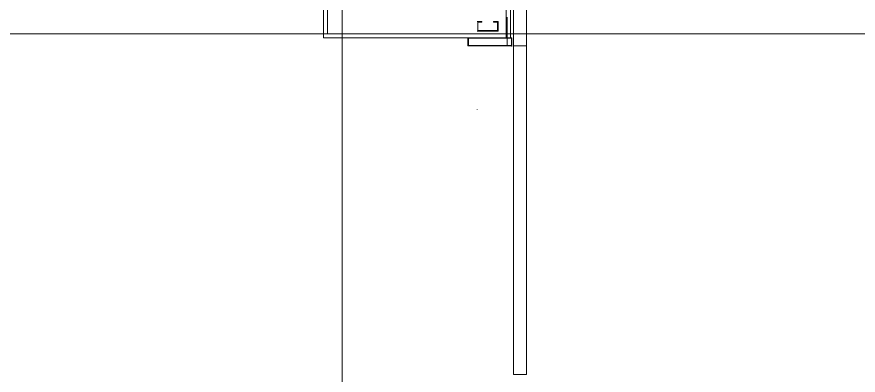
# Model space of a CAD drawing. Units: millimetres at full size, sheet at 1:100. Extents: x 3352 to 127672, y -40372 to 101181.
# Drawn here: x 20647 to 23226, y 5812 to 6908 of the extents above; entities that cross this region are included whole.
import ezdxf

# ---------------------------------------------------------------- set-up
doc = ezdxf.new("R2010")
doc.units = ezdxf.units.MM
doc.header["$LTSCALE"] = 100
doc.linetypes.add('CHAIN2', pattern=[12, 9, -1, 1, -1])
doc.linetypes.add('DASHED3', pattern=[4, 3, -1])
doc.layers.add('0-0', color=134, linetype='Continuous', lineweight=18)

msp = doc.modelspace()

# ---------------------------------------------------------------- linework, layer by layer
at = {"layer": '0-0', "color": 4}
for p, q in [((21644.8, 9997.8), (21644.8, 3396.7)), ((22169, 6819.2), (22169, 7789.2)), ((22209, 6819.2), (22209, 7789.2)), ((22029.8, 6820.2), (22029.8, 6843.2)), ((22030.8, 6844.2), (22163.8, 6844.2)), ((22031.4, 6820.8), (22031.4, 6842.6)), ((22163.2, 6842.6), (22031.4, 6842.6)), ((22163.2, 6820.8), (22163.2, 6842.6)), ((22164.8, 6843.2), (22164.8, 6820.2)), ((22030.8, 6819.2), (22163.8, 6819.2)), ((22163.2, 6820.8), (22031.4, 6820.8)), ((22169, 6819.2), (22209, 6819.2)), ((22209, 5814.2), (22209, 6819.2))]:
    msp.add_line(p, q, dxfattribs=at)
at = {"layer": '0-0', "linetype": 'CHAIN2'}
msp.add_line((21644.8, 9997.8), (21644.8, 3396.7), dxfattribs=at)
at = {"layer": '0-0', "color": 47}
for p, q in [((22147.3, 8461.2), (22147.3, 6844.2)), ((22159.8, 8449.2), (22159.8, 6844.2)), ((21587.3, 6958.9), (21587.3, 6844.2)), ((21599.8, 6856.7), (21599.8, 6958.9)), ((22072.8, 6894.2), (22057.8, 6894.2)), ((22072.8, 6891.9), (22060.1, 6891.9)), ((22060.1, 6891.9), (22060.1, 6866.5)), ((22072.8, 6894.2), (22072.8, 6891.9)), ((22107.8, 6894.2), (22107.8, 6891.9)), ((22122.8, 6894.2), (22107.8, 6894.2)), ((22120.5, 6891.9), (22107.8, 6891.9)), ((22120.5, 6891.9), (22120.5, 6866.5)), ((22122.8, 6894.2), (22122.8, 6864.2)), ((22122.8, 6864.2), (22057.8, 6864.2)), ((22120.5, 6866.5), (22060.1, 6866.5)), ((6146.3, 6856.7), (91067.1, 6856.7)), ((21587.3, 6844.2), (22082.3, 6844.2)), ((21599.8, 6856.7), (22082.3, 6856.7)), ((22057.8, 6624.2), (22057.8, 6624.4))]:
    msp.add_line(p, q, dxfattribs=at)
at = {"layer": '0-0'}
for p, q in [((22147.3, 8461.2), (22147.3, 6844.2)), ((22159.8, 8449.2), (22159.8, 6844.2)), ((21587.3, 6958.9), (21587.3, 6844.2)), ((21599.8, 6856.7), (21599.8, 6958.9)), ((22072.8, 6894.2), (22057.8, 6894.2)), ((22072.8, 6891.9), (22060.1, 6891.9)), ((22060.1, 6891.9), (22060.1, 6866.5)), ((22072.8, 6894.2), (22072.8, 6891.9)), ((22107.8, 6894.2), (22107.8, 6891.9)), ((22122.8, 6894.2), (22107.8, 6894.2)), ((22120.5, 6891.9), (22107.8, 6891.9)), ((22120.5, 6891.9), (22120.5, 6866.5)), ((22122.8, 6894.2), (22122.8, 6864.2)), ((22122.8, 6864.2), (22057.8, 6864.2)), ((22120.5, 6866.5), (22060.1, 6866.5)), ((21587.3, 6844.2), (22082.3, 6844.2)), ((21599.8, 6856.7), (22082.3, 6856.7)), ((22057.8, 6624.2), (22057.8, 6624.4))]:
    msp.add_line(p, q, dxfattribs=at)
at = {"layer": '0-0', "color": 8, "linetype": 'DASHED3'}
for p, q in [((22169, 6819.2), (22169, 7789.2)), ((22209, 6819.2), (22209, 7789.2))]:
    msp.add_line(p, q, dxfattribs=at)
at = {"layer": '0-0', "color": 9}
for p, q in [((22150.3, 6820.2), (22150.3, 6907.7)), ((22164.8, 6820.2), (22164.8, 6843.2)), ((22163.8, 6819.2), (22165.6, 6819.2)), ((22164.8, 6820.2), (22164.8, 6817.7))]:
    msp.add_line(p, q, dxfattribs=at)
at = {"layer": '0-0', "color": 8}
for p, q in [((22029.8, 6820.2), (22029.8, 6843.2)), ((22030.8, 6844.2), (22163.8, 6844.2)), ((22031.4, 6820.8), (22031.4, 6842.6)), ((22163.2, 6842.6), (22031.4, 6842.6)), ((22163.2, 6820.8), (22163.2, 6842.6)), ((22164.8, 6843.2), (22164.8, 6820.2)), ((22030.8, 6819.2), (22163.8, 6819.2)), ((22163.2, 6820.8), (22031.4, 6820.8)), ((22169, 6819.2), (22209, 6819.2)), ((22209, 5814.2), (22209, 6819.2))]:
    msp.add_line(p, q, dxfattribs=at)
at = {"layer": '0-0', "color": 4}
msp.add_lwpolyline([(22209, 5814.2), (22169, 5814.2), (22169, 6819.2)], dxfattribs=at)
at = {"layer": '0-0', "color": 8}
msp.add_lwpolyline([(22209, 5814.2), (22169, 5814.2), (22169, 6819.2)], dxfattribs=at)
at = {"layer": '0-0', "color": 4}
for centre, start, end in [((22030.8, 6843.2), 90, 180), ((22163.8, 6843.2), 0, 90), ((22030.8, 6820.2), 180, 270), ((22163.8, 6820.2), 270, 0)]:
    msp.add_arc(centre, 1, start, end, dxfattribs=at)
at = {"layer": '0-0', "color": 8}
for centre, start, end in [((22030.8, 6843.2), 90, 180), ((22163.8, 6843.2), 0, 90), ((22030.8, 6820.2), 180, 270), ((22163.8, 6820.2), 270, 0)]:
    msp.add_arc(centre, 1, start, end, dxfattribs=at)

doc.saveas('drawing.dxf')
